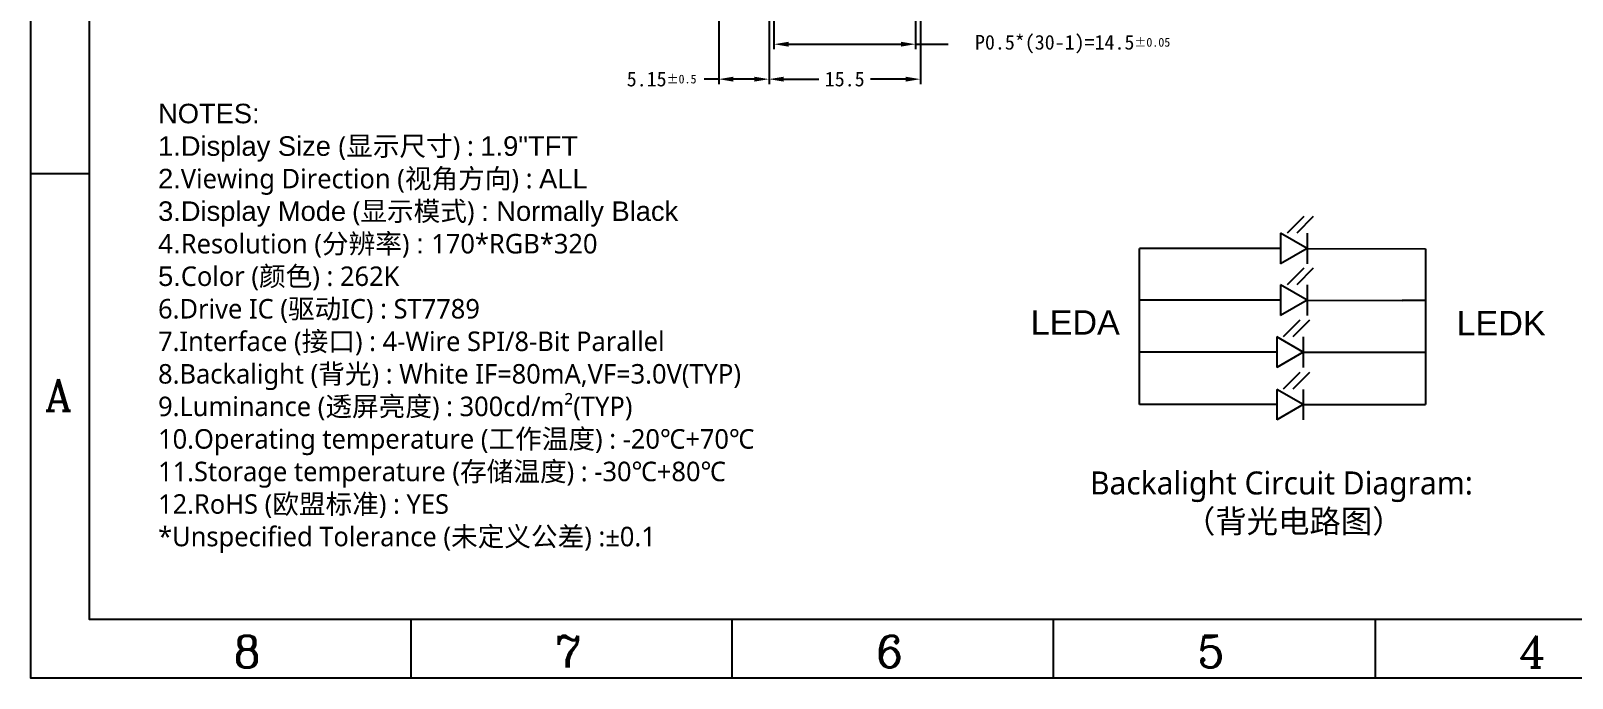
# Model space of a CAD drawing. Header units: millimetres. Extents: x 3292 to 3567, y 1909 to 2104.
# Drawn here: x 3291.9 to 3449.8, y 1909.3 to 1975.6 of the extents above; entities that cross this region are included whole.
import ezdxf

# ---------------------------------------------------------------- set-up
doc = ezdxf.new("R2010")
doc.units = ezdxf.units.MM
doc.layers.add('1-标准图框', color=40, linetype='Continuous')
doc.layers.add('3-LCD-FPC', color=40, linetype='Continuous')
doc.styles.add('ROMANC', font='romanc.shx', dxfattribs={"bigfont": 'gbcbig.shx'})
doc.styles.get("Standard").update_dxf_attribs({"font": 'arial.ttf'})
doc.styles.add('ZY样式1', font='')
doc.styles.add('仿宋', font='')
doc.styles.get('ZY样式1').set_extended_font_data('Microsoft YaHei')
doc.styles.get('仿宋').set_extended_font_data('仿宋_GB2312')
doc.dimstyles.new('_A1.5-公差0.05', dxfattribs={"dimtxt": 1.5, "dimasz": 1.5, "dimexe": 0.5, "dimexo": 0.1, "dimgap": 0.5, "dimtad": 0, "dimdsep": 46, "dimtxsty": '仿宋', "dimcen": 1.5, "dimclrd": 7, "dimclre": 7, "dimclrt": 7, "dimadec": 0, "dimazin": 2, "dimtol": 1, "dimtp": 0.05, "dimtm": 0.05, "dimtfac": 0.6, "dimtmove": 0, "dimatfit": 3, "dimfxl": 1, "dimtolj": 1, "dimarcsym": 0})
doc.dimstyles.new('_A1.5-公差0.5', dxfattribs={"dimtxt": 1.5, "dimasz": 1.5, "dimexe": 0.5, "dimexo": 0.1, "dimgap": 0.5, "dimtad": 0, "dimdsep": 46, "dimtxsty": '仿宋', "dimcen": 1.5, "dimclrd": 7, "dimclre": 7, "dimclrt": 7, "dimadec": 0, "dimazin": 2, "dimtol": 1, "dimtp": 0.5, "dimtm": 0.5, "dimtfac": 0.6, "dimtmove": 0, "dimatfit": 3, "dimfxl": 1, "dimtolj": 1, "dimarcsym": 0})
doc.dimstyles.new('_A1.5-无公差2', dxfattribs={"dimtxt": 1.5, "dimasz": 1.5, "dimexe": 0.5, "dimexo": 0.1, "dimgap": 0.5, "dimtad": 0, "dimdsep": 46, "dimtxsty": '仿宋', "dimcen": 1.5, "dimclrd": 7, "dimclre": 7, "dimclrt": 7, "dimadec": 0, "dimazin": 2, "dimtp": 0.05, "dimtm": 0.05, "dimtfac": 0.6, "dimtmove": 0, "dimatfit": 3, "dimfxl": 1, "dimtolj": 1, "dimarcsym": 0})
doc.dimstyles.new('GGG', dxfattribs={"dimtxt": 1.6, "dimasz": 1.3, "dimexe": 0.2, "dimexo": 0.2, "dimgap": 0.1, "dimtad": 0, "dimzin": 1, "dimdsep": 46, "dimtxsty": 'Standard', "dimcen": 0, "dimclrd": 1, "dimclre": 1, "dimclrt": 4, "dimadec": 0, "dimazin": 0, "dimtfac": 1, "dimtmove": 0, "dimatfit": 3, "dimfxl": 1, "dimlwd": -1, "dimlwe": 5, "dimarcsym": 0})

# ---------------------------------------------------------------- blocks, each defined once
blk = doc.blocks.new('*D275')
at = {"layer": '3-LCD-FPC', "color": 7, "lineweight": -2, "transparency": 16777216}
for p, q in [((3368.01, 1984.29), (3368.01, 1973.72)), ((3382.51, 1984.29), (3382.51, 1973.72)), ((3369.51, 1974.22), (3381.01, 1974.22)), ((3382.51, 1974.22), (3385.85, 1974.22))]:
    blk.add_line(p, q, dxfattribs=at)
at = {"layer": '3-LCD-FPC', "color": 7, "transparency": 16777216}
for points in [[(3369.51, 1974.47), (3369.51, 1973.97), (3368.01, 1974.22)], [(3381.01, 1974.47), (3381.01, 1973.97), (3382.51, 1974.22)]]:
    blk.add_solid(points, dxfattribs=at)
at = {"layer": 'Defpoints', "color": 0, "transparency": 16777216}
for p in [(3368.01, 1984.39), (3382.51, 1984.39), (3382.51, 1974.22)]:
    blk.add_point(p, dxfattribs=at)
at = {"layer": '3-LCD-FPC', "color": 7, "transparency": 16777216, "insert": (3398.6, 1974.22), "char_height": 1.5, "attachment_point": 5, "style": '仿宋'}
blk.add_mtext('\\A1;P0.5*(30-1)=14.5{\\H0.9;±0.05}', dxfattribs=at)
blk = doc.blocks.new('*D278')
at = {"layer": '3-LCD-FPC', "color": 7, "lineweight": -2, "transparency": 16777216}
for p, q in [((3367.51, 1984.59), (3367.51, 1970.14)), ((3383.01, 1984.59), (3383.01, 1970.14)), ((3369.01, 1970.64), (3372.62, 1970.64)), ((3381.51, 1970.64), (3377.91, 1970.64))]:
    blk.add_line(p, q, dxfattribs=at)
at = {"layer": '3-LCD-FPC', "color": 7, "transparency": 16777216}
for points in [[(3369.01, 1970.89), (3369.01, 1970.39), (3367.51, 1970.64)], [(3381.51, 1970.89), (3381.51, 1970.39), (3383.01, 1970.64)]]:
    blk.add_solid(points, dxfattribs=at)
at = {"layer": 'Defpoints', "color": 0, "transparency": 16777216}
for p in [(3367.51, 1984.69), (3383.01, 1984.69), (3383.01, 1970.64)]:
    blk.add_point(p, dxfattribs=at)
at = {"layer": '3-LCD-FPC', "color": 7, "transparency": 16777216, "insert": (3375.26, 1970.64), "char_height": 1.5, "attachment_point": 5, "style": '仿宋'}
blk.add_mtext('\\A1;15.5', dxfattribs=at)
blk = doc.blocks.new('*D279')
at = {"layer": '3-LCD-FPC', "color": 7, "lineweight": -2, "transparency": 16777216}
for p, q in [((3362.36, 2020.89), (3362.36, 1970.14)), ((3367.51, 1984.59), (3367.51, 1970.14)), ((3362.36, 1970.64), (3360.86, 1970.64)), ((3366.01, 1970.64), (3363.86, 1970.64))]:
    blk.add_line(p, q, dxfattribs=at)
at = {"layer": '3-LCD-FPC', "color": 7, "transparency": 16777216}
for points in [[(3363.86, 1970.89), (3363.86, 1970.39), (3362.36, 1970.64)], [(3366.01, 1970.89), (3366.01, 1970.39), (3367.51, 1970.64)]]:
    blk.add_solid(points, dxfattribs=at)
at = {"layer": 'Defpoints', "color": 0, "transparency": 16777216}
for p in [(3362.36, 2020.99), (3367.51, 1984.69), (3362.36, 1970.64)]:
    blk.add_point(p, dxfattribs=at)
at = {"layer": '3-LCD-FPC', "color": 7, "transparency": 16777216, "insert": (3356.51, 1970.64), "char_height": 1.5, "attachment_point": 5, "style": '仿宋'}
blk.add_mtext('\\A1;5.15{\\H0.9;±0.5}', dxfattribs=at)

msp = doc.modelspace()

# ---------------------------------------------------------------- linework, layer by layer
for p, q in [((3419.893, 1954.85), (3419.893, 1951.714)), ((3422.61, 1953.282), (3419.893, 1954.85)), ((3422.61, 1954.85), (3422.61, 1951.714)), ((3405.449, 1937.291), (3405.449, 1953.282)), ((3419.893, 1953.282), (3405.449, 1953.282)), ((3422.61, 1953.282), (3419.893, 1951.714)), ((3422.61, 1953.282), (3434.731, 1953.245)), ((3434.731, 1953.245), (3434.731, 1937.291)), ((3419.893, 1949.552), (3419.893, 1946.416)), ((3422.61, 1947.984), (3419.893, 1949.552)), ((3422.61, 1949.552), (3422.61, 1946.416)), ((3419.893, 1947.984), (3405.449, 1947.984)), ((3422.61, 1947.984), (3419.893, 1946.416)), ((3422.61, 1947.984), (3432.337, 1947.954)), ((3434.731, 1947.954), (3432.337, 1947.954)), ((3422.22, 1942.656), (3419.504, 1944.225)), ((3419.504, 1944.225), (3419.504, 1941.088)), ((3422.22, 1944.225), (3422.22, 1941.088)), ((3419.504, 1942.656), (3405.449, 1942.656)), ((3422.22, 1942.656), (3419.504, 1941.088)), ((3422.22, 1942.656), (3434.731, 1942.656)), ((3422.22, 1937.291), (3419.504, 1938.859)), ((3419.504, 1938.859), (3419.504, 1935.723)), ((3422.22, 1938.859), (3422.22, 1935.723)), ((3419.504, 1937.291), (3405.449, 1937.291)), ((3422.22, 1937.291), (3419.504, 1935.723)), ((3422.22, 1937.291), (3434.731, 1937.291))]:
    msp.add_line(p, q)
at = {"layer": '1-标准图框', "color": 7}
for p, q in [((3297.939, 1960.939), (3291.914, 1960.939)), ((3330.846, 1909.262), (3330.846, 1915.287)), ((3363.752, 1909.262), (3363.752, 1915.287)), ((3396.658, 1909.262), (3396.658, 1915.287)), ((3429.565, 1915.287), (3429.565, 1909.262))]:
    msp.add_line(p, q, dxfattribs=at)
for points in [[(3291.914, 2103.919), (3567.215, 2103.919), (3567.215, 1909.262), (3291.914, 1909.262)], [(3297.939, 2097.894), (3561.19, 2097.894), (3561.19, 1915.287), (3297.939, 1915.287)]]:
    msp.add_lwpolyline(points, close=True, dxfattribs=at)

# ---------------------------------------------------------------- texts
for s, p in [('LEDA', (3394.304, 1944.467)), ('LEDK', (3437.914, 1944.393))]:
    msp.add_text(s, height=2.5016).set_placement(p)
at = {"layer": '1-标准图框', "color": 7, "style": 'ROMANC'}
for s, p in [('A', (3293.349, 1936.652)), ('8', (3312.663, 1910.362)), ('7', (3345.569, 1910.362)), ('6', (3378.475, 1910.362)), ('5', (3411.381, 1910.362)), ('4', (3444.288, 1910.362))]:
    msp.add_text(s, height=3.244, dxfattribs=at).set_placement(p)
at = {"layer": '1-标准图框', "color": 7, "attachment_point": 1, "style": 'ZY样式1'}
for s, insert, char_height, width in [('{\\fArial|b0|i0|c0|p34;\\C0;NOTES:\\P1.Display\\fArial|b0|i0|c134|p34; \\fArial|b0|i0|c0|p34;Size \\fMicrosoft YaHei|b0|i0|c134|p34;(显示尺寸) : \\fArial|b0|i0|c0|p34;1.9"TFT\\P2.\\fMicrosoft YaHei|b0|i0|c134|p34;Viewing Direction (视角方向) : \\fArial|b0|i0|c0|p34;\\C7;ALL\\P3.Display Mode\\fMicrosoft YaHei|b0|i0|c134|p34;\\C0; (显示模式) \\fArial|b0|i0|c0|p34;\\C7;: \\C0;Normally\\fArial|b0|i0|c134|p34; \\fArial|b0|i0|c0|p34;Black\\C7;\\P4.\\fMicrosoft YaHei|b0|i0|c134|p34;\\C0;Resolution (分辨率) \\fArial|b0|i0|c0|p34;\\C7;: \\fMicrosoft YaHei|b0|i0|c134|p34;\\C0;170*RGB*320\\P\\fArial|b0|i0|c0|p34;\\C7;5.\\fMicrosoft YaHei|b0|i0|c134|p34;\\C0;Color (颜色) : 262K\\P6.Drive IC (驱动IC) : ST7789\\P7.Interface (接口) : 4-Wire SPI/8-Bit Parallel\\P\\f@Microsoft YaHei|b0|i0|c134|p34;8.Backalight\\fMicrosoft YaHei|b0|i0|c134|p34; (背光) : White IF=80mA,VF=3.0V(TYP)\\P9.Luminance (透屏亮度) : 300cd/m²(TYP)\\P10.Operating temperature (工作温度) : -20℃+70℃\\P11.Storage temperature (存储温度) : -30℃+80℃\\P12.RoHS (欧盟标准) : YES\\P*Unspecified Tolerance (未定义公差) :%%P0.1}', (3304.946, 1968.119), 2, 92.50818), ('{\\C0;Backalight Circuit Diagram:\\P\\pxqc;（背光电路图）}', (3400.382, 1930.444), 2.35578, 41.72482)]:
    msp.add_mtext(s, dxfattribs=dict(at, insert=insert, char_height=char_height, width=width))

# ---------------------------------------------------------------- dimensions: what is measured, and where the dimension line sits
at = {"layer": '3-LCD-FPC', "color": 7}
dim = msp.add_linear_dim(base=(3362.362, 1970.643), p1=(3367.513, 1984.686), p2=(3362.362, 2020.986), dimstyle='_A1.5-公差0.5', dxfattribs=at)
dim.commit()
dim.dimension.update_dxf_attribs({"geometry": '*D279', "text_midpoint": (3356.505, 1970.643)})
dim = msp.add_linear_dim(base=(3383.013, 1970.643), p1=(3367.513, 1984.686), p2=(3383.013, 1984.686), dimstyle='_A1.5-无公差2', dxfattribs=at)
dim.commit()
dim.dimension.update_dxf_attribs({"geometry": '*D278', "text_midpoint": (3375.263, 1970.643), "dimtype": 160})
dim = msp.add_linear_dim(base=(3382.513, 1974.218), p1=(3368.013, 1984.386), p2=(3382.513, 1984.386), text='P0.5*(30-1)=<>', dimstyle='_A1.5-公差0.05', dxfattribs=at)
dim.commit()
dim.dimension.update_dxf_attribs({"geometry": '*D275', "text_midpoint": (3398.596, 1974.218), "dimtype": 160})

# ---------------------------------------------------------------- leaders
at = {"has_arrowhead": 0}
for points in [[(3422.267, 1956.559), (3420.567, 1954.859)], [(3423.248, 1956.559), (3421.548, 1954.859)], [(3422.267, 1951.261), (3420.567, 1949.561)], [(3423.248, 1951.261), (3421.548, 1949.561)], [(3421.877, 1945.933), (3420.177, 1944.233)], [(3422.858, 1945.933), (3421.158, 1944.233)], [(3421.877, 1940.568), (3420.177, 1938.868)], [(3422.858, 1940.568), (3421.158, 1938.868)]]:
    msp.add_leader(points, dimstyle='GGG', override={"dimtxsty": 'Standard', "dimclrd": 0}, dxfattribs=at)

doc.saveas('drawing.dxf')
